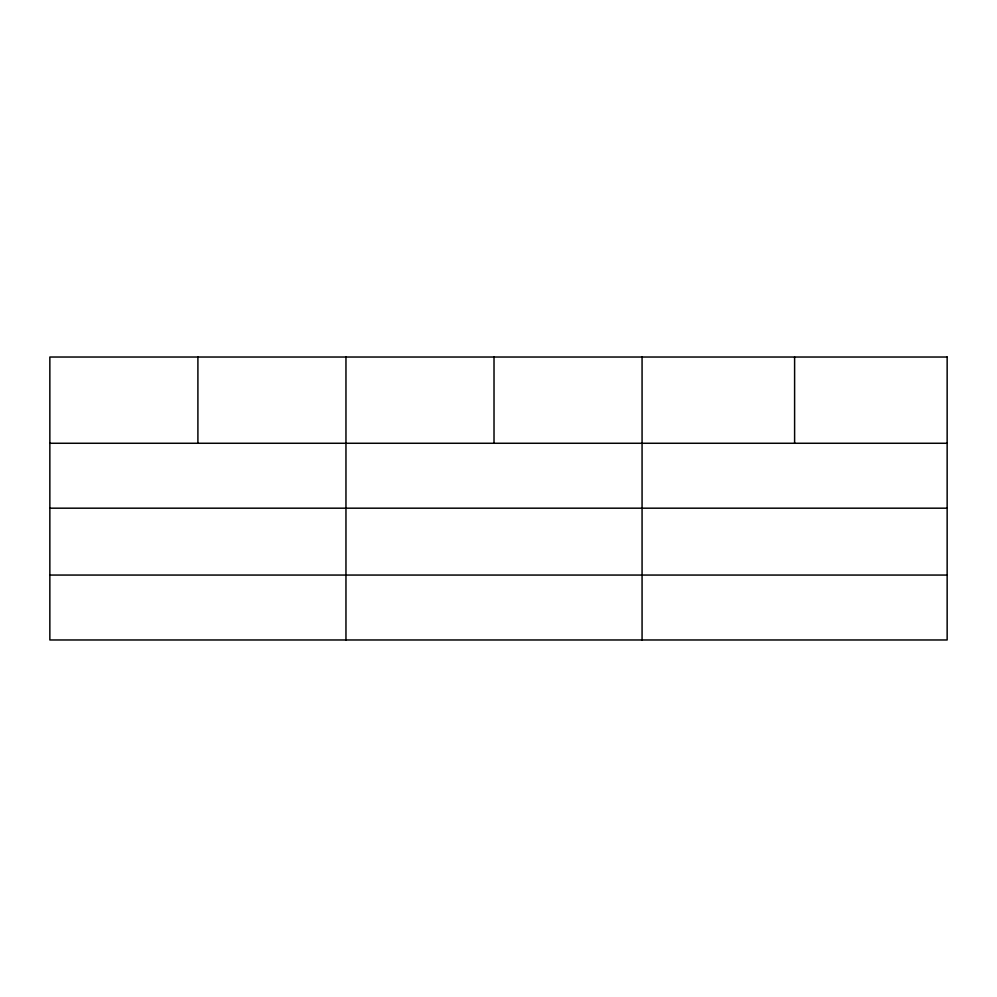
<?xml version="1.0" encoding="UTF-8"?>
<svg xmlns="http://www.w3.org/2000/svg" width="997" height="997" viewBox="0 0 997 997"><rect width="100%" height="100%" fill="white"/><g stroke="black" fill="none" stroke-linecap="round" stroke-linejoin="round"><path stroke-width="1.5" d="M49.85 443.266L947.15 443.266M49.85 508.183L947.15 508.183M49.85 575.057L947.15 575.057M794.609 357.026L794.609 443.266M642.068 357.026L642.068 639.974M494.014 357.026L494.014 443.266M345.959 357.026L345.959 639.974M197.905 357.026L197.905 443.266M947.15 357.026L49.85 357.026L49.85 639.974L947.15 639.974L947.15 357.026"/></g></svg>
